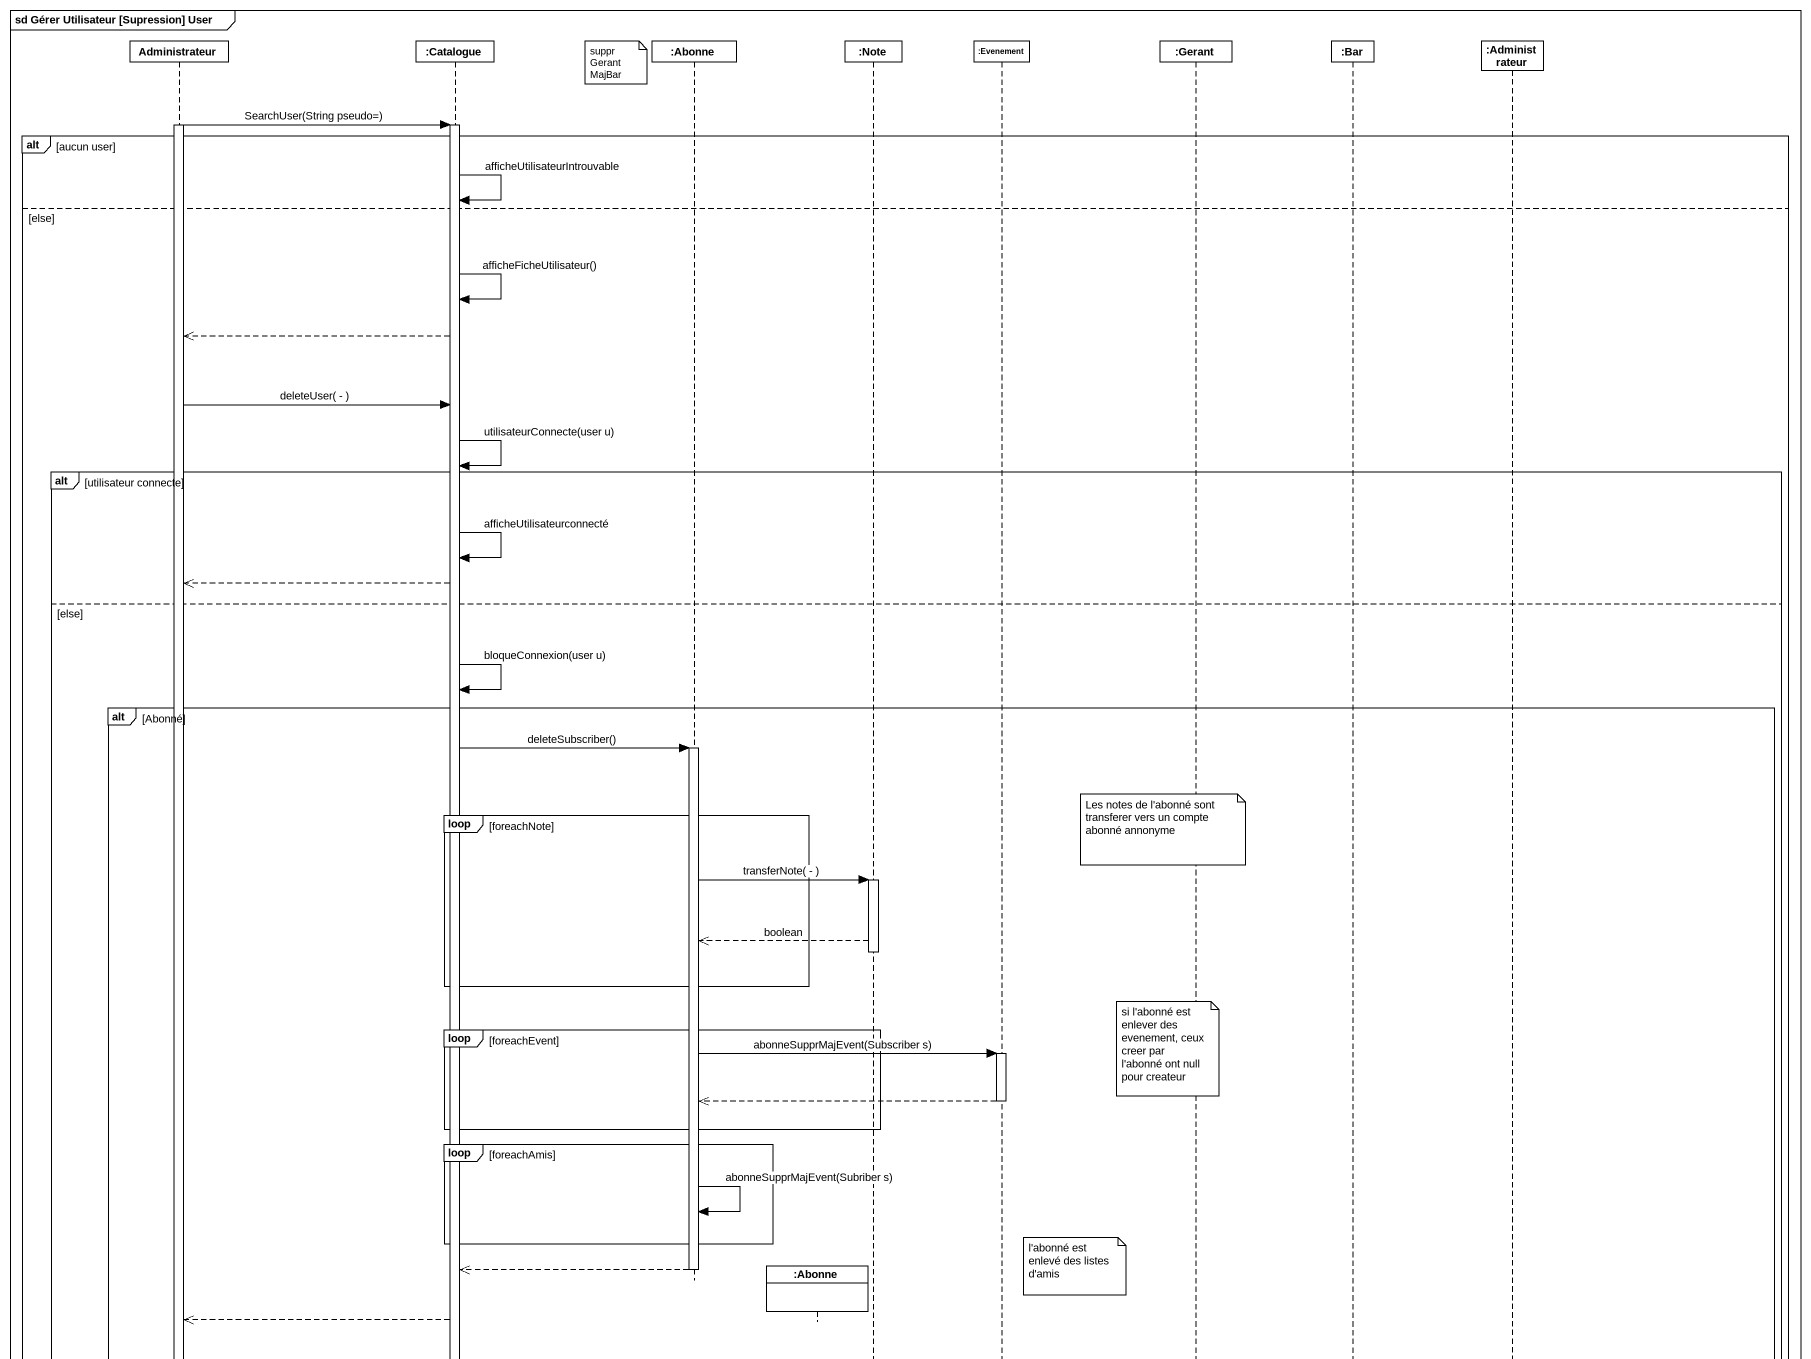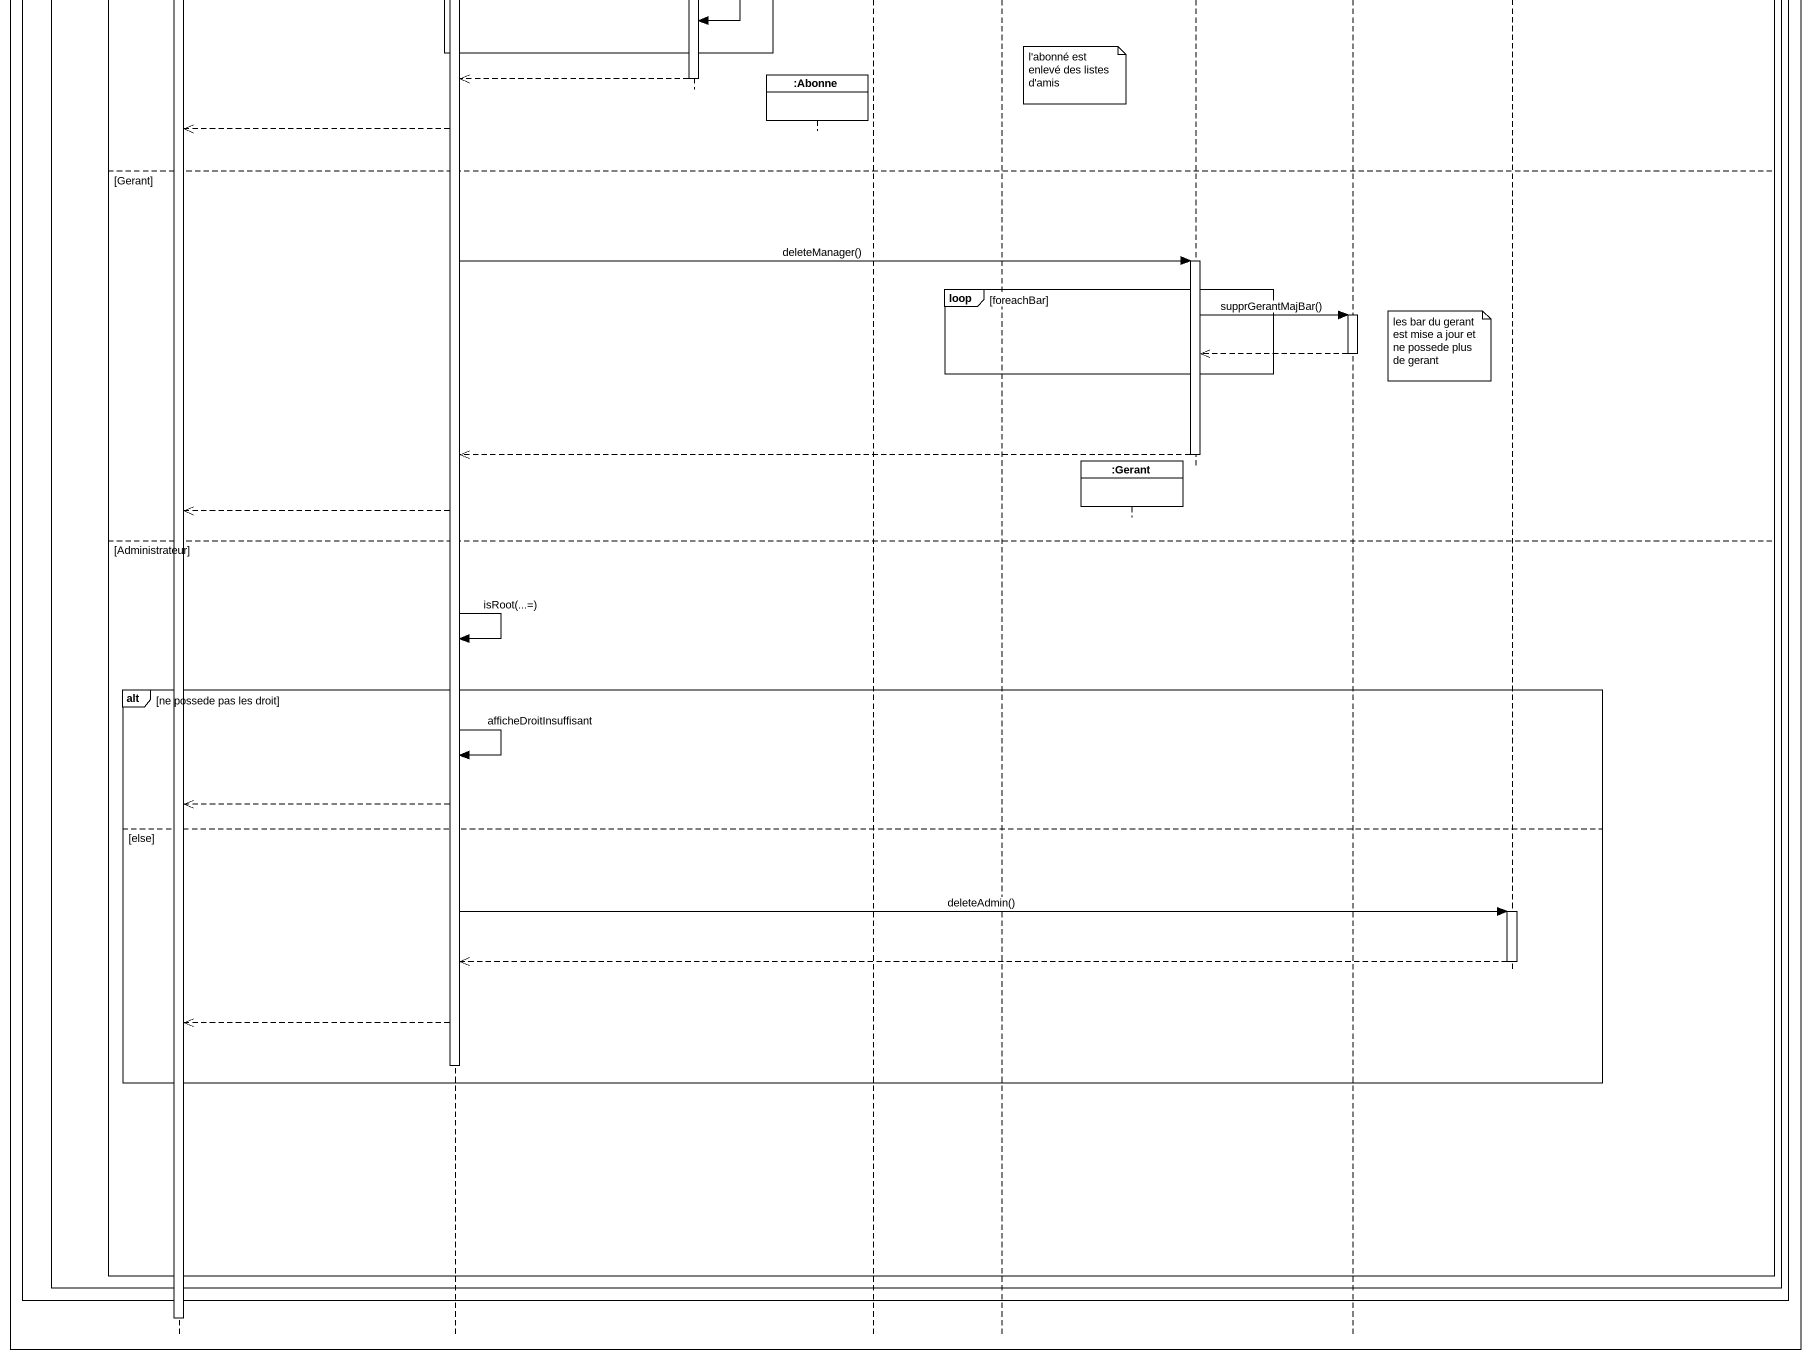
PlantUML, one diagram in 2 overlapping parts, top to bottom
@startuml
mainframe sd Gérer Utilisateur [Supression] User
hide footbox
participant Administrateur
participant ":Catalogue" as Catalogue
participant ":Abonne" as Abonne
participant ":Abonne" as Abonne_2
participant ":Note" as Note_
participant ":Evenement" as Evenement
participant ":Gerant" as Gerant
participant ":Gerant" as Gerant_2
participant ":Bar" as Bar
participant ":Administrateur" as Administrateur_2

note left of Abonne : supprGerantMajBar
activate Administrateur
Administrateur -> Catalogue : SearchUser(String pseudo=)
activate Catalogue
alt aucun user
  Catalogue -> Catalogue : afficheUtilisateurIntrouvable
else else
  Catalogue -> Catalogue : afficheFicheUtilisateur()
  Catalogue -->> Administrateur
  Administrateur -> Catalogue : deleteUser( - )
  Catalogue -> Catalogue : utilisateurConnecte(user u)
  alt utilisateur connecte
    Catalogue -> Catalogue : afficheUtilisateurconnecté
    Catalogue -->> Administrateur
  else else
    Catalogue -> Catalogue : bloqueConnexion(user u)
    alt Abonné
      Catalogue -> Abonne : deleteSubscriber()
      activate Abonne
      loop foreachNote
        note over Gerant : Les notes de l'abonné sont transferer vers un compte abonné annonyme
        Abonne -> Note_ : transferNote( - )
        activate Note_
        Note_ -->> Abonne : boolean
        deactivate Note_
      end
      loop foreachEvent
        note over Gerant_2 : si l'abonné est enlever des evenement, ceux creer par l'abonné ont null pour createur
        Abonne -> Evenement : abonneSupprMajEvent(Subscriber s)
        activate Evenement
        Evenement -->> Abonne
        deactivate Evenement
      end
      loop foreachAmis
        Abonne -> Abonne : abonneSupprMajEvent(Subriber s)
      end
      note left of Gerant : l'abonné est enlevé des listes d'amis
      Abonne -->> Catalogue
      deactivate Abonne
      Catalogue -->> Administrateur
    else Gerant
      Catalogue -> Gerant_2 : deleteManager()
      activate Gerant_2
      loop foreachBar
        Gerant_2 -> Bar : supprGerantMajBar()
        activate Bar
        note left of Administrateur_2 : les bar du gerant est mise a jour et ne possede plus de gerant
        Bar -->> Gerant_2
        deactivate Bar
      end
      Gerant_2 -->> Catalogue
      deactivate Gerant_2
      Catalogue -->> Administrateur
    else Administrateur
      Catalogue -> Catalogue : isRoot(...=)
      alt ne possede pas les droit
        Catalogue -> Catalogue : afficheDroitInsuffisant
        Catalogue -->> Administrateur
      else else
        Catalogue -> Administrateur_2 : deleteAdmin()
        activate Administrateur_2
        Administrateur_2 -->> Catalogue
        deactivate Administrateur_2
        Catalogue -->> Administrateur
        deactivate Catalogue
      end
    end
  end
end
deactivate Administrateur
@enduml
